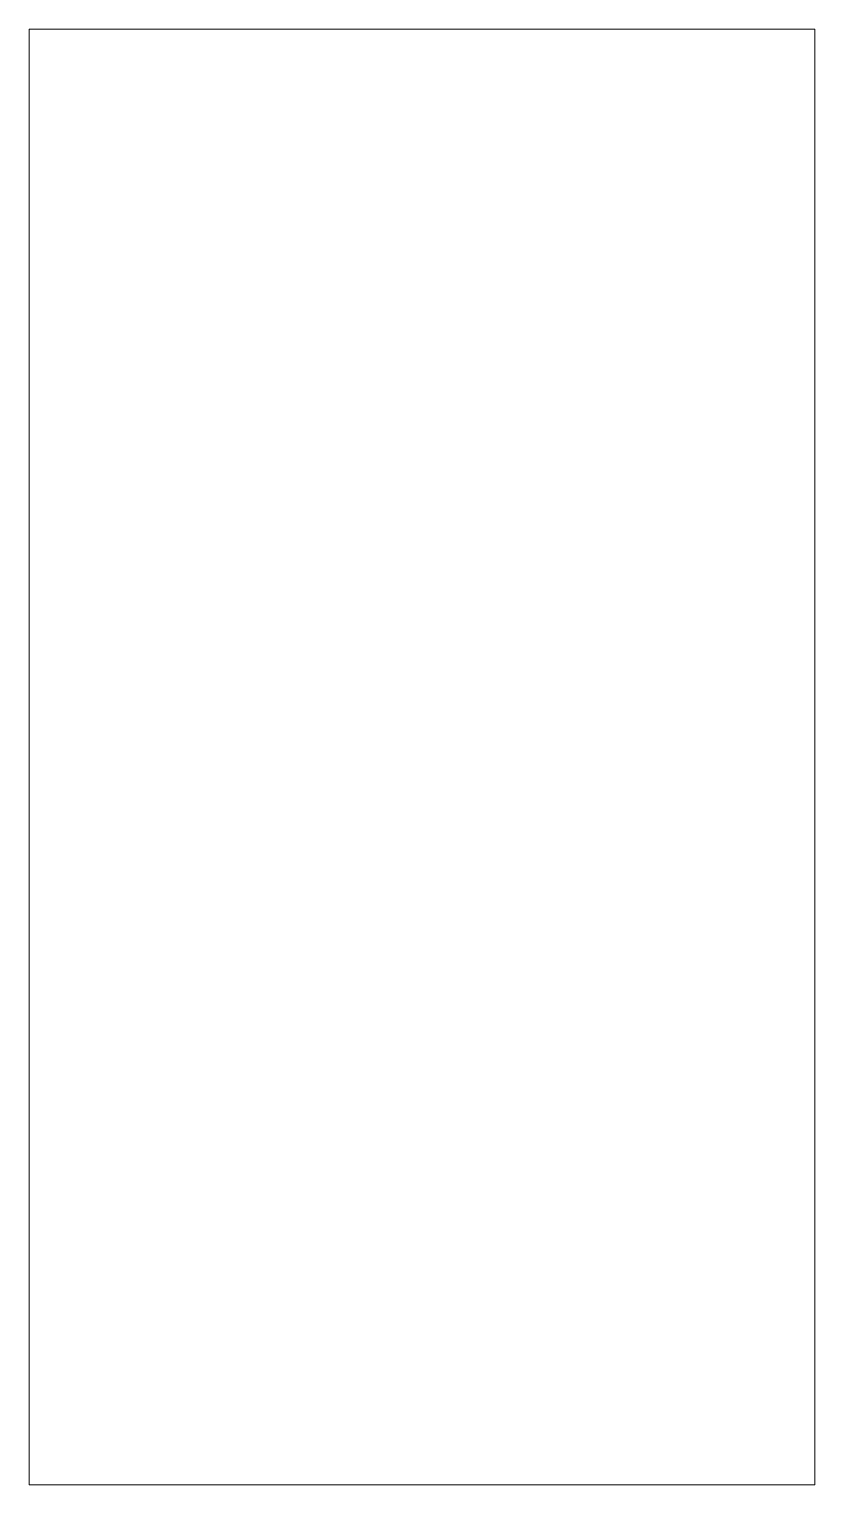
# Model space of a CAD drawing. Header units: inches. Extents: x 232.3 to 248.3, y -387.6 to -358.
import ezdxf

# ---------------------------------------------------------------- set-up
doc = ezdxf.new("R2010")
doc.units = ezdxf.units.IN
doc.header["$MEASUREMENT"] = 0
doc.layers.add('A201-Floorplan-2nd-floor', color=3, linetype='Continuous', lineweight=9)

msp = doc.modelspace()

# ---------------------------------------------------------------- linework, layer by layer
at = {"layer": 'A201-Floorplan-2nd-floor', "lineweight": 5}
for p, q in [((232.255, -357.979), (232.255, -387.604)), ((248.255, -357.979), (232.255, -357.979)), ((248.255, -387.604), (248.255, -357.979)), ((232.255, -387.604), (248.255, -387.604))]:
    msp.add_line(p, q, dxfattribs=at)

doc.saveas('drawing.dxf')
